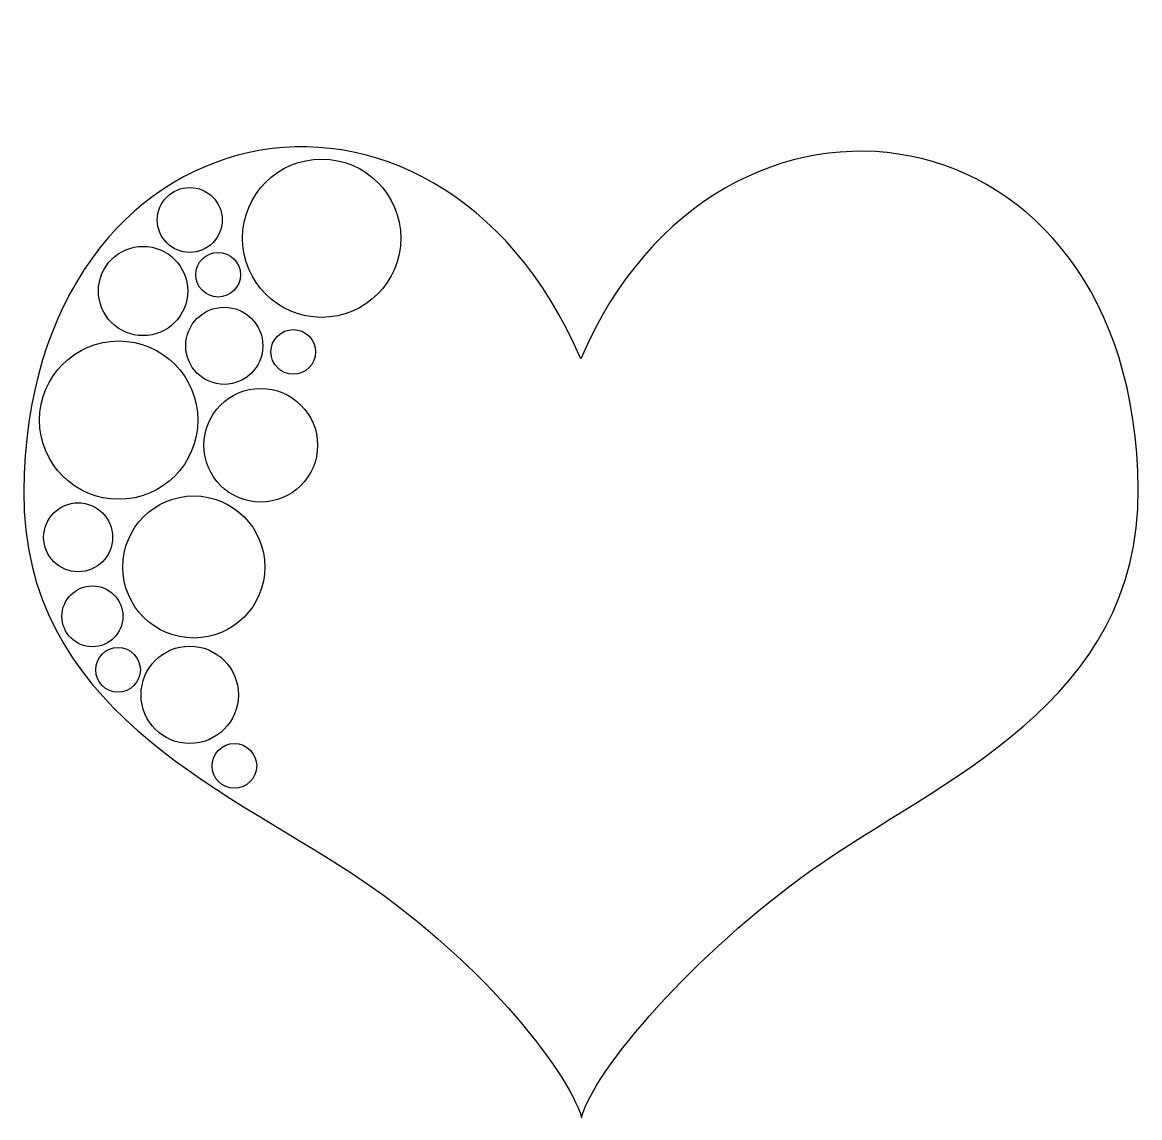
# Model space of a CAD drawing. Header units: centimetres. Extents: x -11 to 11.1, y -10.2 to 11.5.
import ezdxf

# ---------------------------------------------------------------- set-up
doc = ezdxf.new("R2010")
doc.units = ezdxf.units.CM
doc.header["$MEASUREMENT"] = 0
doc.layers.add('Camada 1', color=7, linetype='Continuous')

msp = doc.modelspace()

# ---------------------------------------------------------------- linework, layer by layer
at = {"layer": 'Camada 1'}
for points, knots in [([(11.09565, 2.27375), (11.12526, -1.97551), (7.18138, -3.45959), (4.63556, -5.26283), (4.63556, -5.26283), (2.30728, -6.91203), (0.31343, -9.22946), (0.07324, -10.16948), (0.07324, -10.16948), (-0.20727, -9.21005), (-1.99739, -6.95641), (-4.51257, -5.3089), (-4.51257, -5.3089), (-7.10647, -3.61016), (-11.00225, -2.02176), (-10.97264, 2.22758), (-10.97264, 2.22758), (-10.91919, 9.96471), (-2.79995, 11.52009), (0.05641, 4.85386), (0.05641, 4.85386), (2.78143, 11.25421), (11.04191, 10.03009), (11.09565, 2.27375)], [0, 0, 0, 0, 0.14285714, 0.14285714, 0.14285714, 0.14285714, 0.28571429, 0.28571429, 0.28571429, 0.28571429, 0.42857143, 0.42857143, 0.42857143, 0.42857143, 0.57142857, 0.57142857, 0.57142857, 0.57142857, 0.71428571, 0.71428571, 0.71428571, 0.71428571, 1, 1, 1, 1]), ([(-5.075, 8.81227), (-5.94056, 8.81227), (-6.64223, 8.11059), (-6.64223, 7.24504), (-6.64223, 7.24504), (-6.64223, 6.37949), (-5.94055, 5.67781), (-5.075, 5.67781), (-5.075, 5.67781), (-4.20945, 5.67781), (-3.50777, 6.37946), (-3.50777, 7.24504), (-3.50777, 7.24504), (-3.50777, 8.11062), (-4.20942, 8.81227), (-5.075, 8.81227)], [0, 0, 0, 0, 0.2, 0.2, 0.2, 0.2, 0.4, 0.4, 0.4, 0.4, 0.6, 0.6, 0.6, 0.6, 1, 1, 1, 1]), ([(-7.68707, 8.24966), (-8.04214, 8.24966), (-8.33003, 7.96182), (-8.33003, 7.6067), (-8.33003, 7.6067), (-8.33003, 7.25163), (-8.04216, 6.96374), (-7.68707, 6.96374), (-7.68707, 6.96374), (-7.33197, 6.96374), (-7.04411, 7.25161), (-7.04411, 7.6067), (-7.04411, 7.6067), (-7.04411, 7.96179), (-7.33195, 8.24966), (-7.68707, 8.24966)], [0, 0, 0, 0, 0.2, 0.2, 0.2, 0.2, 0.4, 0.4, 0.4, 0.4, 0.6, 0.6, 0.6, 0.6, 1, 1, 1, 1]), ([(-8.61134, 7.08427), (-9.0996, 7.08427), (-9.49542, 6.68845), (-9.49542, 6.20019), (-9.49542, 6.20019), (-9.49542, 5.71193), (-9.0996, 5.31611), (-8.61134, 5.31611), (-8.61134, 5.31611), (-8.12308, 5.31611), (-7.72726, 5.71193), (-7.72726, 6.20019), (-7.72726, 6.20019), (-7.72726, 6.68845), (-8.12308, 7.08427), (-8.61134, 7.08427)], [0, 0, 0, 0, 0.2, 0.2, 0.2, 0.2, 0.4, 0.4, 0.4, 0.4, 0.6, 0.6, 0.6, 0.6, 1, 1, 1, 1]), ([(-7.12446, 6.96373), (-7.36859, 6.96373), (-7.5665, 6.76582), (-7.5665, 6.52169), (-7.5665, 6.52169), (-7.5665, 6.27756), (-7.36859, 6.07965), (-7.12446, 6.07965), (-7.12446, 6.07965), (-6.8803, 6.07965), (-6.68242, 6.27756), (-6.68242, 6.52169), (-6.68242, 6.52169), (-6.68242, 6.76582), (-6.8803, 6.96373), (-7.12446, 6.96373)], [0, 0, 0, 0, 0.2, 0.2, 0.2, 0.2, 0.4, 0.4, 0.4, 0.4, 0.6, 0.6, 0.6, 0.6, 1, 1, 1, 1]), ([(-7.00389, 5.8787), (-7.42558, 5.8787), (-7.7674, 5.53686), (-7.7674, 5.11519), (-7.7674, 5.11519), (-7.7674, 4.69352), (-7.42556, 4.35168), (-7.00389, 4.35168), (-7.00389, 4.35168), (-6.58222, 4.35168), (-6.24038, 4.69352), (-6.24038, 5.11519), (-6.24038, 5.11519), (-6.24038, 5.53686), (-6.58222, 5.8787), (-7.00389, 5.8787)], [0, 0, 0, 0, 0.2, 0.2, 0.2, 0.2, 0.4, 0.4, 0.4, 0.4, 0.6, 0.6, 0.6, 0.6, 1, 1, 1, 1]), ([(-5.63758, 5.43666), (-5.88171, 5.43666), (-6.07962, 5.23875), (-6.07962, 4.99462), (-6.07962, 4.99462), (-6.07962, 4.75049), (-5.88171, 4.55258), (-5.63758, 4.55258), (-5.63758, 4.55258), (-5.39342, 4.55258), (-5.19554, 4.75049), (-5.19554, 4.99462), (-5.19554, 4.99462), (-5.19554, 5.23875), (-5.39345, 5.43666), (-5.63758, 5.43666)], [0, 0, 0, 0, 0.2, 0.2, 0.2, 0.2, 0.4, 0.4, 0.4, 0.4, 0.6, 0.6, 0.6, 0.6, 1, 1, 1, 1]), ([(-9.09357, 5.21025), (-9.95913, 5.21025), (-10.6608, 4.50857), (-10.6608, 3.64302), (-10.6608, 3.64302), (-10.6608, 2.77747), (-9.95912, 2.07579), (-9.09357, 2.07579), (-9.09357, 2.07579), (-8.22802, 2.07579), (-7.52634, 2.77747), (-7.52634, 3.64302), (-7.52634, 3.64302), (-7.52634, 4.50857), (-8.22801, 5.21025), (-9.09357, 5.21025)], [0, 0, 0, 0, 0.2, 0.2, 0.2, 0.2, 0.4, 0.4, 0.4, 0.4, 0.6, 0.6, 0.6, 0.6, 1, 1, 1, 1]), ([(-6.28055, 4.27127), (-6.90198, 4.27127), (-7.40574, 3.7675), (-7.40574, 3.14608), (-7.40574, 3.14608), (-7.40574, 2.52466), (-6.90197, 2.02089), (-6.28055, 2.02089), (-6.28055, 2.02089), (-5.65913, 2.02089), (-5.15536, 2.52466), (-5.15536, 3.14608), (-5.15536, 3.14608), (-5.15536, 3.7675), (-5.65912, 4.27127), (-6.28055, 4.27127)], [0, 0, 0, 0, 0.2, 0.2, 0.2, 0.2, 0.4, 0.4, 0.4, 0.4, 0.6, 0.6, 0.6, 0.6, 1, 1, 1, 1]), ([(-9.8973, 2.00612), (-10.2746, 2.00612), (-10.58045, 1.70026), (-10.58045, 1.32297), (-10.58045, 1.32297), (-10.58045, 0.94568), (-10.27459, 0.63982), (-9.8973, 0.63982), (-9.8973, 0.63982), (-9.52001, 0.63982), (-9.21415, 0.94568), (-9.21415, 1.32297), (-9.21415, 1.32297), (-9.21415, 1.70026), (-9.52, 2.00612), (-9.8973, 2.00612)], [0, 0, 0, 0, 0.2, 0.2, 0.2, 0.2, 0.4, 0.4, 0.4, 0.4, 0.6, 0.6, 0.6, 0.6, 1, 1, 1, 1]), ([(-7.60669, 2.14143), (-8.38348, 2.14143), (-9.01319, 1.51172), (-9.01319, 0.73493), (-9.01319, 0.73493), (-9.01319, -0.04186), (-8.38346, -0.67157), (-7.60669, -0.67157), (-7.60669, -0.67157), (-6.8299, -0.67157), (-6.20019, -0.04186), (-6.20019, 0.73493), (-6.20019, 0.73493), (-6.20019, 1.5117), (-6.8299, 2.14143), (-7.60669, 2.14143)], [0, 0, 0, 0, 0.2, 0.2, 0.2, 0.2, 0.4, 0.4, 0.4, 0.4, 0.6, 0.6, 0.6, 0.6, 1, 1, 1, 1]), ([(-9.61498, 0.36049), (-9.94791, 0.36049), (-10.21775, 0.09064), (-10.21775, -0.24228), (-10.21775, -0.24228), (-10.21775, -0.5752), (-9.9479, -0.84505), (-9.61498, -0.84505), (-9.61498, -0.84505), (-9.28206, -0.84505), (-9.01221, -0.57517), (-9.01221, -0.24228), (-9.01221, -0.24228), (-9.01221, 0.09061), (-9.28206, 0.36049), (-9.61498, 0.36049)], [0, 0, 0, 0, 0.2, 0.2, 0.2, 0.2, 0.4, 0.4, 0.4, 0.4, 0.6, 0.6, 0.6, 0.6, 1, 1, 1, 1]), ([(-9.1073, -0.85979), (-9.35143, -0.85979), (-9.54934, -1.0577), (-9.54934, -1.30183), (-9.54934, -1.30183), (-9.54934, -1.54596), (-9.35143, -1.74387), (-9.1073, -1.74387), (-9.1073, -1.74387), (-8.86317, -1.74387), (-8.66526, -1.54596), (-8.66526, -1.30183), (-8.66526, -1.30183), (-8.66526, -1.0577), (-8.86317, -0.85979), (-9.1073, -0.85979)], [0, 0, 0, 0, 0.2, 0.2, 0.2, 0.2, 0.4, 0.4, 0.4, 0.4, 0.6, 0.6, 0.6, 0.6, 1, 1, 1, 1]), ([(-7.68707, -0.83233), (-8.21973, -0.83233), (-8.65153, -1.26413), (-8.65153, -1.79679), (-8.65153, -1.79679), (-8.65153, -2.32945), (-8.21973, -2.76125), (-7.68707, -2.76125), (-7.68707, -2.76125), (-7.15441, -2.76125), (-6.72261, -2.32945), (-6.72261, -1.79679), (-6.72261, -1.79679), (-6.72261, -1.26413), (-7.15441, -0.83233), (-7.68707, -0.83233)], [0, 0, 0, 0, 0.2, 0.2, 0.2, 0.2, 0.4, 0.4, 0.4, 0.4, 0.6, 0.6, 0.6, 0.6, 1, 1, 1, 1]), ([(-6.80297, -2.76124), (-7.0471, -2.76124), (-7.24501, -2.95915), (-7.24501, -3.20328), (-7.24501, -3.20328), (-7.24501, -3.44741), (-7.0471, -3.64532), (-6.80297, -3.64532), (-6.80297, -3.64532), (-6.55881, -3.64532), (-6.36093, -3.44741), (-6.36093, -3.20328), (-6.36093, -3.20328), (-6.36093, -2.95915), (-6.55884, -2.76124), (-6.80297, -2.76124)], [0, 0, 0, 0, 0.2, 0.2, 0.2, 0.2, 0.4, 0.4, 0.4, 0.4, 0.6, 0.6, 0.6, 0.6, 1, 1, 1, 1])]:
    msp.add_open_spline(points, degree=3, knots=knots, dxfattribs=at)

doc.saveas('drawing.dxf')
